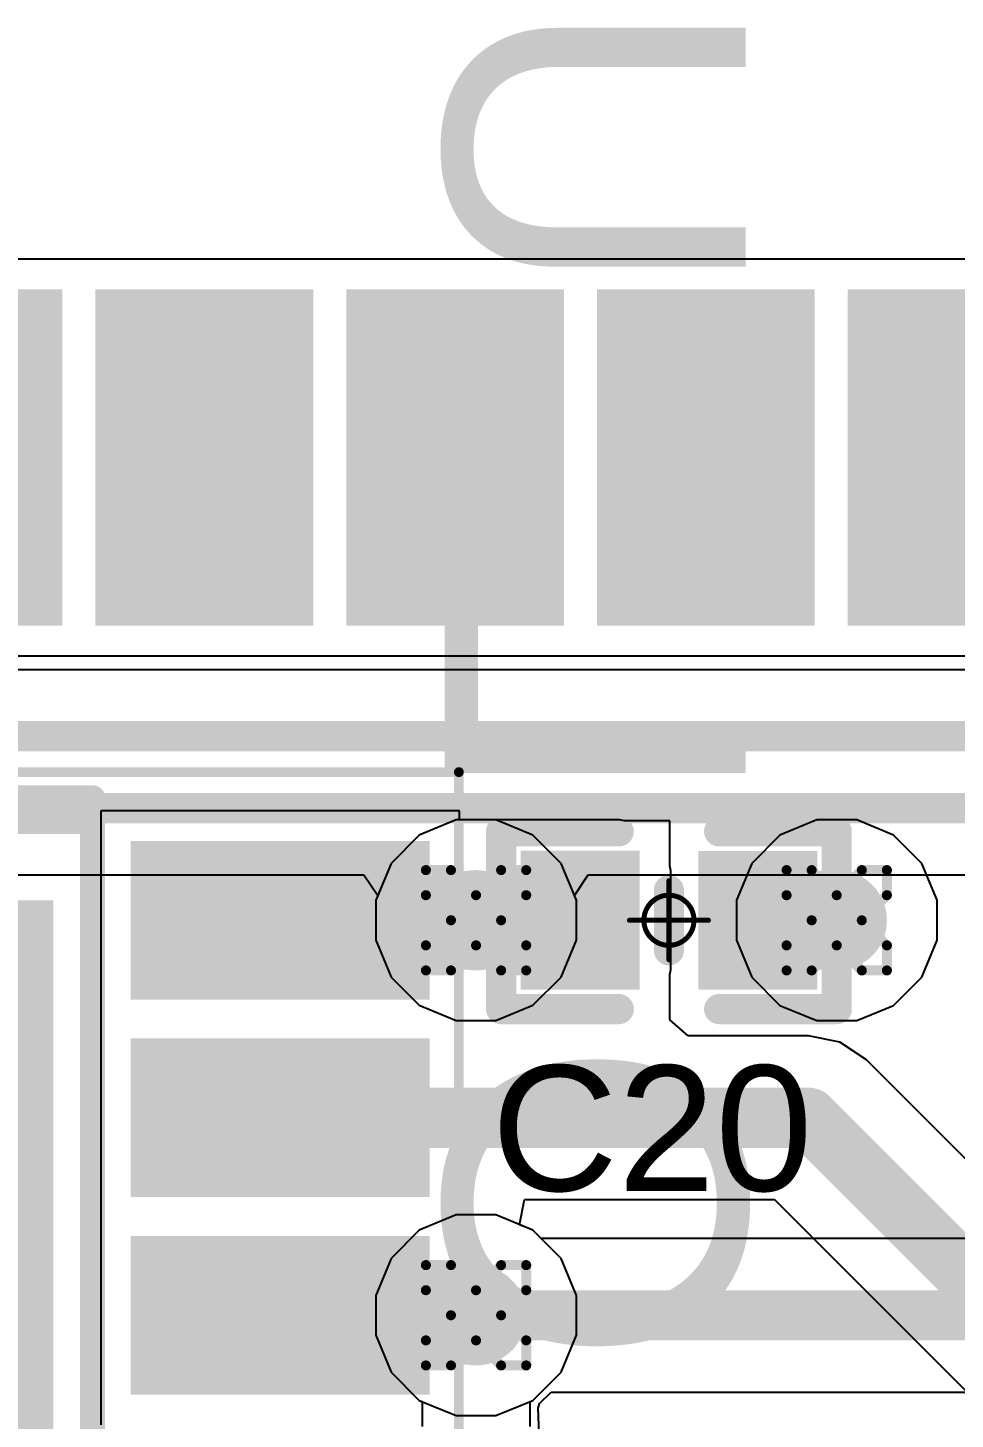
# Model space of a CAD drawing. Header units: inches. Extents: x -13 to 356, y -4 to 120.
# Drawn here: x 16.12 to 20.82, y 14.47 to 21.51 of the extents above; entities that cross this region are included whole.
import ezdxf

# ---------------------------------------------------------------- set-up
doc = ezdxf.new("R2010")
doc.units = ezdxf.units.IN
for name, color, linetype in [('Bottom Layer', 5, 'Continuous'), ('Bottom Overlay', 54, 'Continuous'), ('Drill Drawing', 1, 'Continuous'), ('GND', 16, 'Continuous'), ('Mechanical 15', 56, 'Continuous'), ('Mechanical 16', 56, 'Continuous'), ('Mechanical 4', 56, 'Continuous'), ('POWER', 76, 'Continuous'), ('Top Layer', 1, 'Continuous'), ('Top Overlay', 2, 'Continuous'), ('Top Paste', 8, 'Continuous'), ('Top Solder', 216, 'Continuous'), ('Via Holes', 16, 'Continuous')]:
    doc.layers.add(name, color=color, linetype=linetype)
doc.styles.add('Arial', font='', dxfattribs={"height": 0.2})
doc.styles.get('Arial').set_extended_font_data('Arial')

# ---------------------------------------------------------------- blocks, each defined once
blk = doc.blocks.new('41_SMD_M______19')
at = {"layer": 'Top Layer'}
for points in [[(8.00000051, -0.82999961), (9.500000049999999, -0.82999961), (9.500000049999999, -1.73000035), (8.00000051, -1.73000035)], [(8.00000051, -2.09999961), (9.500000049999999, -2.09999961), (9.500000049999999, -3.00000035), (8.00000051, -3.00000035)], [(8.00000051, -3.36999961), (9.500000049999999, -3.36999961), (9.500000049999999, -4.270000349999999), (8.00000051, -4.270000349999999)], [(8.00000051, -4.63999961), (9.500000049999999, -4.63999961), (9.500000049999999, -5.54000035), (8.00000051, -5.54000035)], [(8.00000051, -5.90999961), (9.500000049999999, -5.90999961), (9.500000049999999, -6.810000349999999), (8.00000051, -6.810000349999999)]]:
    blk.add_hatch(color=1, dxfattribs=at).paths.add_polyline_path(points)
at = {"layer": 'Top Paste'}
for points in [[(8.00000051, -0.82999961), (9.500000049999999, -0.82999961), (9.500000049999999, -1.73000035), (8.00000051, -1.73000035)], [(8.00000051, -2.09999961), (9.500000049999999, -2.09999961), (9.500000049999999, -3.00000035), (8.00000051, -3.00000035)], [(8.00000051, -3.36999961), (9.500000049999999, -3.36999961), (9.500000049999999, -4.270000349999999), (8.00000051, -4.270000349999999)], [(8.00000051, -4.63999961), (9.500000049999999, -4.63999961), (9.500000049999999, -5.54000035), (8.00000051, -5.54000035)], [(8.00000051, -5.90999961), (9.500000049999999, -5.90999961), (9.500000049999999, -6.810000349999999), (8.00000051, -6.810000349999999)]]:
    blk.add_hatch(color=8, dxfattribs=at).paths.add_polyline_path(points)
at = {"layer": 'Top Solder'}
for points in [[(7.89840051, -0.72839961), (9.601600049999998, -0.72839961), (9.601600049999998, -1.83160035), (7.89840051, -1.83160035)], [(7.89840051, -1.99839961), (9.601600049999998, -1.99839961), (9.601600049999998, -3.10160035), (7.89840051, -3.10160035)], [(7.89840051, -3.268399609999999), (9.601600049999998, -3.268399609999999), (9.601600049999998, -4.37160035), (7.89840051, -4.37160035)], [(7.89840051, -4.53839961), (9.601600049999998, -4.53839961), (9.601600049999998, -5.64160035), (7.89840051, -5.64160035)], [(7.89840051, -5.808399609999999), (9.601600049999998, -5.808399609999999), (9.601600049999998, -6.91160035), (7.89840051, -6.91160035)]]:
    blk.add_hatch(color=216, dxfattribs=at).paths.add_polyline_path(points)
blk = doc.blocks.new('_SOP100P600X160_11N_31')
at = {"layer": 'Top Layer'}
for points in [[(-3.40499954, 2.30000048), (-2.09499962, 2.30000048), (-2.09499962, 1.70000168), (-3.40499954, 1.70000168)], [(2.09499962, 2.30000048), (3.40499954, 2.30000048), (3.40499954, 1.70000168), (2.09499962, 1.70000168)], [(-1.49999954, 1.99999981), (1.49999954, 1.99999981), (1.49999954, -1.99999981), (-1.49999954, -1.99999981)], [(-3.40499954, 1.29999994), (-2.09499962, 1.29999994), (-2.09499962, 0.7000011399999999), (-3.40499954, 0.7000011399999999)], [(2.09499962, 1.29999994), (3.40499954, 1.29999994), (3.40499954, 0.7000011399999999), (2.09499962, 0.7000011399999999)], [(-3.40499954, 0.2999994), (-2.09499962, 0.2999994), (-2.09499962, -0.2999994), (-3.40499954, -0.2999994)], [(2.09499962, 0.2999994), (3.40499954, 0.2999994), (3.40499954, -0.2999994), (2.09499962, -0.2999994)], [(-3.40499954, -0.7000011399999999), (-2.09499962, -0.7000011399999999), (-2.09499962, -1.29999994), (-3.40499954, -1.29999994)], [(2.09499962, -0.7000011399999999), (3.40499954, -0.7000011399999999), (3.40499954, -1.29999994), (2.09499962, -1.29999994)], [(-3.40499954, -1.70000168), (-2.09499962, -1.70000168), (-2.09499962, -2.30000048), (-3.40499954, -2.30000048)], [(2.09499962, -1.70000168), (3.40499954, -1.70000168), (3.40499954, -2.30000048), (2.09499962, -2.30000048)]]:
    blk.add_hatch(color=1, dxfattribs=at).paths.add_polyline_path(points)
at = {"layer": 'Top Paste'}
for points in [[(-3.40499954, 2.30000048), (-2.09499962, 2.30000048), (-2.09499962, 1.70000168), (-3.40499954, 1.70000168)], [(2.09499962, 2.30000048), (3.40499954, 2.30000048), (3.40499954, 1.70000168), (2.09499962, 1.70000168)], [(-1.49999954, 1.99999981), (1.49999954, 1.99999981), (1.49999954, -1.99999981), (-1.49999954, -1.99999981)], [(-3.40499954, 1.29999994), (-2.09499962, 1.29999994), (-2.09499962, 0.7000011399999999), (-3.40499954, 0.7000011399999999)], [(2.09499962, 1.29999994), (3.40499954, 1.29999994), (3.40499954, 0.7000011399999999), (2.09499962, 0.7000011399999999)], [(-3.40499954, 0.2999994), (-2.09499962, 0.2999994), (-2.09499962, -0.2999994), (-3.40499954, -0.2999994)], [(2.09499962, 0.2999994), (3.40499954, 0.2999994), (3.40499954, -0.2999994), (2.09499962, -0.2999994)], [(-3.40499954, -0.7000011399999999), (-2.09499962, -0.7000011399999999), (-2.09499962, -1.29999994), (-3.40499954, -1.29999994)], [(2.09499962, -0.7000011399999999), (3.40499954, -0.7000011399999999), (3.40499954, -1.29999994), (2.09499962, -1.29999994)], [(-3.40499954, -1.70000168), (-2.09499962, -1.70000168), (-2.09499962, -2.30000048), (-3.40499954, -2.30000048)], [(2.09499962, -1.70000168), (3.40499954, -1.70000168), (3.40499954, -2.30000048), (2.09499962, -2.30000048)]]:
    blk.add_hatch(color=8, dxfattribs=at).paths.add_polyline_path(points)
at = {"layer": 'Top Solder'}
for points in [[(-3.506599539999999, 2.40160048), (-1.99339962, 2.40160048), (-1.99339962, 1.59840168), (-3.506599539999999, 1.59840168)], [(1.99339962, 2.40160048), (3.506599539999999, 2.40160048), (3.506599539999999, 1.59840168), (1.99339962, 1.59840168)], [(-1.60159954, 2.10159981), (1.60159954, 2.10159981), (1.60159954, -2.10159981), (-1.60159954, -2.10159981)], [(-3.506599539999999, 1.40159994), (-1.99339962, 1.40159994), (-1.99339962, 0.59840114), (-3.506599539999999, 0.59840114)], [(1.99339962, 1.40159994), (3.506599539999999, 1.40159994), (3.506599539999999, 0.59840114), (1.99339962, 0.59840114)], [(-3.506599539999999, 0.4015993999999999), (-1.99339962, 0.4015993999999999), (-1.99339962, -0.4015993999999999), (-3.506599539999999, -0.4015993999999999)], [(1.99339962, 0.4015993999999999), (3.506599539999999, 0.4015993999999999), (3.506599539999999, -0.4015993999999999), (1.99339962, -0.4015993999999999)], [(-3.506599539999999, -0.59840114), (-1.99339962, -0.59840114), (-1.99339962, -1.40159994), (-3.506599539999999, -1.40159994)], [(1.99339962, -0.59840114), (3.506599539999999, -0.59840114), (3.506599539999999, -1.40159994), (1.99339962, -1.40159994)], [(-3.506599539999999, -1.59840168), (-1.99339962, -1.59840168), (-1.99339962, -2.40160048), (-3.506599539999999, -2.40160048)], [(1.99339962, -1.59840168), (3.506599539999999, -1.59840168), (3.506599539999999, -2.40160048), (1.99339962, -2.40160048)]]:
    blk.add_hatch(color=216, dxfattribs=at).paths.add_polyline_path(points)
at = {"layer": 'Mechanical 16', "const_width": 0.0499999}
for points in [[(-3.654999039999999, 2.74999958), (3.654999039999999, 2.74999958)], [(-3.654999039999999, -2.74999958), (-3.654999039999999, 2.74999958)], [(3.654999039999999, -2.74999958), (3.654999039999999, 2.74999958)], [(-3.654999039999999, -2.74999958), (3.654999039999999, -2.74999958)]]:
    blk.add_lwpolyline(points, dxfattribs=at)
at = {"layer": 'Mechanical 16', "const_width": 0.02499868}
for points in [[(-3.66749838, 2.74999958, 1), (-3.6424997, 2.74999958, 1)], [(-3.66749838, 2.74999958, 1), (-3.6424997, 2.74999958, 1)], [(3.6424997, 2.74999958, 1), (3.66749838, 2.74999958, 1)], [(3.6424997, 2.74999958, 1), (3.66749838, 2.74999958, 1)], [(-3.66749838, -2.74999958, 1), (-3.6424997, -2.74999958, 1)], [(-3.66749838, -2.74999958, 1), (-3.6424997, -2.74999958, 1)], [(3.6424997, -2.74999958, 1), (3.66749838, -2.74999958, 1)], [(3.6424997, -2.74999958, 1), (3.66749838, -2.74999958, 1)]]:
    blk.add_lwpolyline(points, format="xyb", close=True, dxfattribs=at)
at = {"layer": 'Mechanical 4'}
for points, const_width in [([(-3.9599997, 2.59999988, 1), (-4.1599993, 2.59999988, 1)], 0.1999996), ([(-3.9599997, 2.59999988, 1), (-4.1599993, 2.59999988, 1)], 0.1999996), ([(-4.209999199999999, 2.59999988, 1), (-4.1099994, 2.59999988, 1)], 0.0999998), ([(-4.209999199999999, 2.59999988, 1), (-4.1099994, 2.59999988, 1)], 0.0999998), ([(-4.0099996, 2.59999988, 1), (-3.9099998, 2.59999988, 1)], 0.0999998), ([(-4.0099996, 2.59999988, 1), (-3.9099998, 2.59999988, 1)], 0.0999998), ([(-1.83174894, 2.50000008, 1), (-1.76824894, 2.50000008, 1)], 0.0635), ([(-1.83174894, 2.50000008, 1), (-1.76824894, 2.50000008, 1)], 0.0635), ([(-1.83174894, 2.50000008, 1), (-1.76824894, 2.50000008, 1)], 0.0635), ([(-1.83174894, 2.50000008, 1), (-1.76824894, 2.50000008, 1)], 0.0635), ([(1.76824894, 2.50000008, 1), (1.83174894, 2.50000008, 1)], 0.0635), ([(1.76824894, 2.50000008, 1), (1.83174894, 2.50000008, 1)], 0.0635), ([(1.76824894, 2.50000008, 1), (1.83174894, 2.50000008, 1)], 0.0635), ([(1.76824894, 2.50000008, 1), (1.83174894, 2.50000008, 1)], 0.0635), ([(-1.83174894, -2.50000008, 1), (-1.76824894, -2.50000008, 1)], 0.0635), ([(-1.83174894, -2.50000008, 1), (-1.76824894, -2.50000008, 1)], 0.0635), ([(-1.83174894, -2.50000008, 1), (-1.76824894, -2.50000008, 1)], 0.0635), ([(-1.83174894, -2.50000008, 1), (-1.76824894, -2.50000008, 1)], 0.0635), ([(1.76824894, -2.50000008, 1), (1.83174894, -2.50000008, 1)], 0.0635), ([(1.76824894, -2.50000008, 1), (1.83174894, -2.50000008, 1)], 0.0635), ([(1.76824894, -2.50000008, 1), (1.83174894, -2.50000008, 1)], 0.0635), ([(1.76824894, -2.50000008, 1), (1.83174894, -2.50000008, 1)], 0.0635)]:
    blk.add_lwpolyline(points, format="xyb", close=True, dxfattribs=dict(at, const_width=const_width))
at = {"layer": 'Mechanical 4', "const_width": 0.127}
for points in [[(-1.79999894, 2.50000008), (1.79999894, 2.50000008)], [(-1.79999894, -2.50000008), (-1.79999894, 2.50000008)], [(-1.79999894, 2.50000008), (1.79999894, 2.50000008)], [(-1.79999894, -2.50000008), (-1.79999894, 2.50000008)], [(1.79999894, -2.50000008), (1.79999894, 2.50000008)], [(1.79999894, -2.50000008), (1.79999894, 2.50000008)], [(-1.79999894, -2.50000008), (1.79999894, -2.50000008)], [(-1.79999894, -2.50000008), (1.79999894, -2.50000008)]]:
    blk.add_lwpolyline(points, dxfattribs=at)
at = {"layer": 'Top Overlay'}
for points, const_width in [([(-3.9599997, 2.59999988, 1), (-4.1599993, 2.59999988, 1)], 0.1999996), ([(-4.209999199999999, 2.59999988, 1), (-4.1099994, 2.59999988, 1)], 0.0999998), ([(-4.0099996, 2.59999988, 1), (-3.9099998, 2.59999988, 1)], 0.0999998), ([(-1.83174894, 2.61999984, 1), (-1.76824894, 2.61999984, 1)], 0.0635), ([(1.76824894, 2.61999984, 1), (1.83174894, 2.61999984, 1)], 0.0635), ([(-1.83174894, -2.61999984, 1), (-1.76824894, -2.61999984, 1)], 0.0635), ([(1.76824894, -2.61999984, 1), (1.83174894, -2.61999984, 1)], 0.0635)]:
    blk.add_lwpolyline(points, format="xyb", close=True, dxfattribs=dict(at, const_width=const_width))
at = {"layer": 'Top Overlay', "const_width": 0.127}
for points in [[(-1.79999894, 2.61999984), (1.79999894, 2.61999984)], [(-1.79999894, -2.61999984), (1.79999894, -2.61999984)]]:
    blk.add_lwpolyline(points, dxfattribs=at)
at = {"layer": 'Top Paste'}
for p, q in [((-0.75000104, -1.00000054), (-0.75000104, 1.00000054)), ((-0.75000104, 1.00000054), (0.75000104, 1.00000054)), ((0.75000104, 1.00000054), (0.75000104, -1.00000054)), ((0.75000104, -1.00000054), (-0.75000104, -1.00000054))]:
    blk.add_line(p, q, dxfattribs=at)
blk = doc.blocks.new('C_0402_L_59')
at = {"layer": 'Top Layer'}
for points in [[(-0.6499986999999999, 0.2499995), (-0.2499995, 0.2499995), (-0.2499995, -0.2499995), (-0.6499986999999999, -0.2499995)], [(0.24991822, 0.24991822), (0.64991742, 0.24991822), (0.64991742, -0.25008078), (0.24991822, -0.25008078)]]:
    blk.add_hatch(color=1, dxfattribs=at).paths.add_polyline_path(points)
at = {"layer": 'Top Paste'}
for points in [[(-0.6499986999999999, 0.2499995), (-0.2499995, 0.2499995), (-0.2499995, -0.2499995), (-0.6499986999999999, -0.2499995)], [(0.24991822, 0.24991822), (0.64991742, 0.24991822), (0.64991742, -0.25008078), (0.24991822, -0.25008078)]]:
    blk.add_hatch(color=8, dxfattribs=at).paths.add_polyline_path(points)
at = {"layer": 'Top Solder'}
for points in [[(-0.7515987, 0.3515995), (-0.1483995, 0.3515995), (-0.1483995, -0.3515995), (-0.7515987, -0.3515995)], [(0.14831822, 0.35151822), (0.75151742, 0.35151822), (0.75151742, -0.35168078), (0.14831822, -0.35168078)]]:
    blk.add_hatch(color=216, dxfattribs=at).paths.add_polyline_path(points)
at = {"layer": 'Mechanical 15', "const_width": 0.0254}
for points in [[(0, -0.1999996), (0, 0.1999996)], [(-0.1999996, 0), (0.1999996, 0)]]:
    blk.add_lwpolyline(points, dxfattribs=at)
at = {"layer": 'Mechanical 15'}
for points, const_width in [([(-0.00635, 0.1999996, 1), (0.00635, 0.1999996, 1)], 0.0127), ([(0.127, 0, 1), (-0.127, 0, 1)], 0.0254), ([(-0.2063496, 0, 1), (-0.1936496, 0, 1)], 0.0127), ([(-0.13335, 0, 1), (-0.12065, 0, 1)], 0.0127), ([(0.12065, 0, 1), (0.13335, 0, 1)], 0.0127), ([(0.1936496, 0, 1), (0.2063496, 0, 1)], 0.0127), ([(-0.00635, -0.1999996, 1), (0.00635, -0.1999996, 1)], 0.0127)]:
    blk.add_lwpolyline(points, format="xyb", close=True, dxfattribs=dict(at, const_width=const_width))
at = {"layer": 'Top Overlay', "const_width": 0.1524}
for points in [[(-0.84991956, 0.44991782), (-0.254, 0.44991782)], [(-0.84991956, -0.44991782), (-0.84991956, 0.44991782)], [(0.254, 0.44991782), (0.84991956, 0.44991782)], [(0.84991956, -0.45008038), (0.84991956, 0.44991782)], [(0, -0.1524), (0, 0.1524)], [(-0.84991956, -0.44991782), (-0.254, -0.44991782)], [(-0.84991956, -0.44991782), (-0.8497569999999999, -0.45008038)], [(0.254, -0.44991782), (0.84991956, -0.44991782)]]:
    blk.add_lwpolyline(points, dxfattribs=at)
at = {"layer": 'Top Overlay', "const_width": 0.0762}
for points in [[(-0.8880195599999998, 0.44991782, 1), (-0.81181956, 0.44991782, 1)], [(-0.8880195599999998, 0.44991782, 1), (-0.81181956, 0.44991782, 1)], [(-0.2921, 0.44991782, 1), (-0.2159, 0.44991782, 1)], [(0.2159, 0.44991782, 1), (0.2921, 0.44991782, 1)], [(0.81181956, 0.44991782, 1), (0.8880195599999998, 0.44991782, 1)], [(0.81181956, 0.44991782, 1), (0.8880195599999998, 0.44991782, 1)], [(-0.0381, 0.1524, 1), (0.0381, 0.1524, 1)], [(-0.0381, -0.1524, 1), (0.0381, -0.1524, 1)], [(-0.8880195599999998, -0.44991782, 1), (-0.81181956, -0.44991782, 1)], [(-0.8880195599999998, -0.44991782, 1), (-0.81181956, -0.44991782, 1)], [(-0.8880195599999998, -0.44991782, 1), (-0.81181956, -0.44991782, 1)], [(-0.8878569999999999, -0.45008038, 1), (-0.8116569999999999, -0.45008038, 1)], [(-0.2921, -0.44991782, 1), (-0.2159, -0.44991782, 1)], [(0.2159, -0.44991782, 1), (0.2921, -0.44991782, 1)], [(0.81181956, -0.44991782, 1), (0.8880195599999998, -0.44991782, 1)], [(0.81181956, -0.45008038, 1), (0.8880195599999998, -0.45008038, 1)]]:
    blk.add_lwpolyline(points, format="xyb", close=True, dxfattribs=at)

msp = doc.modelspace()

# ---------------------------------------------------------------- hatches: boundary and pattern name
at = {"layer": 'Bottom Layer'}
h = msp.add_hatch(color=5, dxfattribs=at)
edge = h.paths.add_edge_path()
edge.add_arc((18.39406786, 16.99400208), 0.254, 0, 360)
h = msp.add_hatch(color=5, dxfattribs=at)
edge = h.paths.add_edge_path()
edge.add_arc((20.2208257, 16.9939208), 0.254, 0, 360)
h = msp.add_hatch(color=5, dxfattribs=at)
edge = h.paths.add_edge_path()
edge.add_arc((18.39406786, 14.994001), 0.254, 0, 360)
at = {"layer": 'GND'}
h = msp.add_hatch(color=16, dxfattribs=at)
edge = h.paths.add_edge_path()
edge.add_arc((18.39406786, 16.99400208), 0.254, 0, 360)
h = msp.add_hatch(color=16, dxfattribs=at)
edge = h.paths.add_edge_path()
edge.add_arc((20.2208257, 16.9939208), 0.254, 0, 360)
h = msp.add_hatch(color=16, dxfattribs=at)
edge = h.paths.add_edge_path()
edge.add_arc((18.39406786, 14.994001), 0.254, 0, 360)
at = {"layer": 'POWER'}
h = msp.add_hatch(color=76, dxfattribs=at)
edge = h.paths.add_edge_path()
edge.add_arc((18.39406786, 16.99400208), 0.254, 0, 360)
h = msp.add_hatch(color=76, dxfattribs=at)
edge = h.paths.add_edge_path()
edge.add_arc((20.2208257, 16.9939208), 0.254, 0, 360)
h = msp.add_hatch(color=76, dxfattribs=at)
edge = h.paths.add_edge_path()
edge.add_arc((18.39406786, 14.994001), 0.254, 0, 360)
at = {"layer": 'Top Layer'}
for points in [[(17.40202768, 16.74400258), (19.12098792, 16.74400258), (19.12098792, 17.24400158), (17.40202768, 17.24400158)], [(19.62090818, 17.24391776), (19.62090818, 16.74391876), (20.2208257, 16.74391876), (20.2208257, 17.24391776)], [(17.40202768, 15.24399796), (17.40202768, 14.74399896), (18.39406532, 14.74399896), (18.39406532, 15.24399796)]]:
    msp.add_hatch(color=1, dxfattribs=at).paths.add_polyline_path(points)
h = msp.add_hatch(color=1, dxfattribs=at)
edge = h.paths.add_edge_path()
edge.add_arc((18.39406786, 16.99400208), 0.254, 0, 360)
h = msp.add_hatch(color=1, dxfattribs=at)
edge = h.paths.add_edge_path()
edge.add_arc((20.2208257, 16.9939208), 0.254, 0, 360)
h = msp.add_hatch(color=1, dxfattribs=at)
edge = h.paths.add_edge_path()
edge.add_arc((18.39406786, 14.994001), 0.254, 0, 360)
at = {"layer": 'Via Holes'}
h = msp.add_hatch(color=7, dxfattribs=at)
edge = h.paths.add_edge_path()
edge.add_arc((18.39406786, 16.99400208), 0.127, 0, 360)
h = msp.add_hatch(color=7, dxfattribs=at)
edge = h.paths.add_edge_path()
edge.add_arc((20.2208257, 16.9939208), 0.127, 0, 360)
h = msp.add_hatch(color=7, dxfattribs=at)
edge = h.paths.add_edge_path()
edge.add_arc((18.39406786, 14.994001), 0.127, 0, 360)

# ---------------------------------------------------------------- linework, layer by layer
at = {"layer": 'Bottom Layer'}
for p, q in [((18.29302158, 17.50200208), (18.10630872, 17.42466416)), ((18.49511414, 17.50200208), (18.29302158, 17.50200208)), ((18.681827, 17.42466416), (18.49511414, 17.50200208)), ((18.10630872, 17.42466416), (17.96340578, 17.28176122)), ((18.82472994, 17.28176122), (18.681827, 17.42466416)), ((17.96340578, 17.28176122), (17.88606786, 17.09504836)), ((18.90206786, 17.09504836), (18.82472994, 17.28176122)), ((17.88606786, 17.09504836), (17.88606786, 16.8929558)), ((18.90206786, 16.8929558), (18.90206786, 17.09504836)), ((17.88606786, 16.8929558), (17.96340578, 16.70624294)), ((18.82472994, 16.70624294), (18.90206786, 16.8929558)), ((17.96340578, 16.70624294), (18.10630872, 16.56334)), ((18.681827, 16.56334), (18.82472994, 16.70624294)), ((18.10630872, 16.56334), (18.29302158, 16.48600208)), ((18.49511414, 16.48600208), (18.681827, 16.56334)), ((18.29302158, 16.48600208), (18.49511414, 16.48600208)), ((18.29302158, 15.502001), (18.10630872, 15.42466308)), ((18.49511414, 15.502001), (18.29302158, 15.502001)), ((18.681827, 15.42466308), (18.49511414, 15.502001)), ((18.10630872, 15.42466308), (17.96340578, 15.28176014)), ((18.72402402, 15.38246606), (18.681827, 15.42466308)), ((21.4312754, 15.38246606), (18.72402402, 15.38246606)), ((17.96340578, 15.28176014), (17.88606786, 15.09504728)), ((17.88606786, 15.09504728), (17.88606786, 14.89295472)), ((17.88606786, 14.89295472), (17.96340578, 14.70624186)), ((17.96340578, 14.70624186), (18.10630872, 14.56333892)), ((18.71523308, 14.54783476), (18.77483926, 14.60553594)), ((18.77483926, 14.60553594), (21.59218186, 14.60553594)), ((18.10630872, 14.56333892), (18.12040318, 14.557502)), ((18.12040318, 14.557502), (18.12040318, 14.43049946)), ((18.70858082, 14.52330852), (18.71523308, 14.54783476)), ((18.71293692, 14.39355262), (18.70858082, 14.52330852))]:
    msp.add_line(p, q, dxfattribs=at)
at = {"layer": 'Bottom Layer', "const_width": 0.254}
msp.add_lwpolyline([(18.39406786, 14.994001), (21.59218186, 14.994001)], dxfattribs=at)
at = {"layer": 'Bottom Layer', "const_width": 0.127}
msp.add_lwpolyline([(18.33056786, 14.994001, 1), (18.45756786, 14.994001, 1)], format="xyb", close=True, dxfattribs=at)
at = {"layer": 'Drill Drawing', "const_width": 0.0508}
for points in [[(18.14006786, 17.12100208), (18.14006786, 17.24800208)], [(18.14006786, 17.24800208), (18.26706786, 17.24800208)], [(18.26706786, 17.24800208), (18.39406786, 17.12100208)], [(18.39406786, 17.12100208), (18.52106786, 17.24800208)], [(18.52106786, 17.24800208), (18.64806786, 17.24800208)], [(18.64806786, 17.12100208), (18.64806786, 17.24800208)], [(19.9668257, 17.1209208), (19.9668257, 17.2479208)], [(19.9668257, 17.2479208), (20.0938257, 17.2479208)], [(20.0938257, 17.2479208), (20.2208257, 17.1209208)], [(20.2208257, 17.1209208), (20.3478257, 17.2479208)], [(20.3478257, 17.2479208), (20.4748257, 17.2479208)], [(20.4748257, 17.1209208), (20.4748257, 17.2479208)], [(18.14006786, 17.12100208), (18.26706786, 16.99400208)], [(18.52106786, 16.99400208), (18.64806786, 17.12100208)], [(19.9668257, 17.1209208), (20.0938257, 16.9939208)], [(20.3478257, 16.9939208), (20.4748257, 17.1209208)], [(18.14006786, 16.86700208), (18.26706786, 16.99400208)], [(18.52106786, 16.99400208), (18.64806786, 16.86700208)], [(19.9668257, 16.8669208), (20.0938257, 16.9939208)], [(20.3478257, 16.9939208), (20.4748257, 16.8669208)], [(18.14006786, 16.74000208), (18.14006786, 16.86700208)], [(18.26706786, 16.74000208), (18.39406786, 16.86700208)], [(18.39406786, 16.86700208), (18.52106786, 16.74000208)], [(18.64806786, 16.74000208), (18.64806786, 16.86700208)], [(19.9668257, 16.7399208), (19.9668257, 16.8669208)], [(20.0938257, 16.7399208), (20.2208257, 16.8669208)], [(20.2208257, 16.8669208), (20.3478257, 16.7399208)], [(20.4748257, 16.7399208), (20.4748257, 16.8669208)], [(18.14006786, 16.74000208), (18.26706786, 16.74000208)], [(18.52106786, 16.74000208), (18.64806786, 16.74000208)], [(19.9668257, 16.7399208), (20.0938257, 16.7399208)], [(20.3478257, 16.7399208), (20.4748257, 16.7399208)], [(18.14006786, 15.121001), (18.14006786, 15.248001)], [(18.14006786, 15.248001), (18.26706786, 15.248001)], [(18.26706786, 15.248001), (18.39406786, 15.121001)], [(18.39406786, 15.121001), (18.52106786, 15.248001)], [(18.52106786, 15.248001), (18.64806786, 15.248001)], [(18.64806786, 15.121001), (18.64806786, 15.248001)], [(18.14006786, 15.121001), (18.26706786, 14.994001)], [(18.52106786, 14.994001), (18.64806786, 15.121001)], [(18.14006786, 14.867001), (18.26706786, 14.994001)], [(18.52106786, 14.994001), (18.64806786, 14.867001)], [(18.14006786, 14.740001), (18.14006786, 14.867001)], [(18.26706786, 14.740001), (18.39406786, 14.867001)], [(18.39406786, 14.867001), (18.52106786, 14.740001)], [(18.64806786, 14.740001), (18.64806786, 14.867001)], [(18.14006786, 14.740001), (18.26706786, 14.740001)], [(18.52106786, 14.740001), (18.64806786, 14.740001)]]:
    msp.add_lwpolyline(points, dxfattribs=at)
at = {"layer": 'Drill Drawing', "const_width": 0.0254}
for points in [[(18.12736786, 17.24800208, 1), (18.15276786, 17.24800208, 1)], [(18.12736786, 17.24800208, 1), (18.15276786, 17.24800208, 1)], [(18.25436786, 17.24800208, 1), (18.27976786, 17.24800208, 1)], [(18.25436786, 17.24800208, 1), (18.27976786, 17.24800208, 1)], [(18.50836786, 17.24800208, 1), (18.53376786, 17.24800208, 1)], [(18.50836786, 17.24800208, 1), (18.53376786, 17.24800208, 1)], [(18.63536786, 17.24800208, 1), (18.66076786, 17.24800208, 1)], [(18.63536786, 17.24800208, 1), (18.66076786, 17.24800208, 1)], [(19.9541257, 17.2479208, 1), (19.9795257, 17.2479208, 1)], [(19.9541257, 17.2479208, 1), (19.9795257, 17.2479208, 1)], [(20.0811257, 17.2479208, 1), (20.1065257, 17.2479208, 1)], [(20.0811257, 17.2479208, 1), (20.1065257, 17.2479208, 1)], [(20.3351257, 17.2479208, 1), (20.3605257, 17.2479208, 1)], [(20.3351257, 17.2479208, 1), (20.3605257, 17.2479208, 1)], [(20.4621257, 17.2479208, 1), (20.4875257, 17.2479208, 1)], [(20.4621257, 17.2479208, 1), (20.4875257, 17.2479208, 1)], [(18.12736786, 17.12100208, 1), (18.15276786, 17.12100208, 1)], [(18.12736786, 17.12100208, 1), (18.15276786, 17.12100208, 1)], [(18.38136786, 17.12100208, 1), (18.40676786, 17.12100208, 1)], [(18.38136786, 17.12100208, 1), (18.40676786, 17.12100208, 1)], [(18.63536786, 17.12100208, 1), (18.66076786, 17.12100208, 1)], [(18.63536786, 17.12100208, 1), (18.66076786, 17.12100208, 1)], [(19.9541257, 17.1209208, 1), (19.9795257, 17.1209208, 1)], [(19.9541257, 17.1209208, 1), (19.9795257, 17.1209208, 1)], [(20.2081257, 17.1209208, 1), (20.2335257, 17.1209208, 1)], [(20.2081257, 17.1209208, 1), (20.2335257, 17.1209208, 1)], [(20.4621257, 17.1209208, 1), (20.4875257, 17.1209208, 1)], [(20.4621257, 17.1209208, 1), (20.4875257, 17.1209208, 1)], [(18.25436786, 16.99400208, 1), (18.27976786, 16.99400208, 1)], [(18.25436786, 16.99400208, 1), (18.27976786, 16.99400208, 1)], [(18.50836786, 16.99400208, 1), (18.53376786, 16.99400208, 1)], [(18.50836786, 16.99400208, 1), (18.53376786, 16.99400208, 1)], [(20.0811257, 16.9939208, 1), (20.1065257, 16.9939208, 1)], [(20.0811257, 16.9939208, 1), (20.1065257, 16.9939208, 1)], [(20.3351257, 16.9939208, 1), (20.3605257, 16.9939208, 1)], [(20.3351257, 16.9939208, 1), (20.3605257, 16.9939208, 1)], [(18.12736786, 16.86700208, 1), (18.15276786, 16.86700208, 1)], [(18.12736786, 16.86700208, 1), (18.15276786, 16.86700208, 1)], [(18.38136786, 16.86700208, 1), (18.40676786, 16.86700208, 1)], [(18.38136786, 16.86700208, 1), (18.40676786, 16.86700208, 1)], [(18.63536786, 16.86700208, 1), (18.66076786, 16.86700208, 1)], [(18.63536786, 16.86700208, 1), (18.66076786, 16.86700208, 1)], [(19.9541257, 16.8669208, 1), (19.9795257, 16.8669208, 1)], [(19.9541257, 16.8669208, 1), (19.9795257, 16.8669208, 1)], [(20.2081257, 16.8669208, 1), (20.2335257, 16.8669208, 1)], [(20.2081257, 16.8669208, 1), (20.2335257, 16.8669208, 1)], [(20.4621257, 16.8669208, 1), (20.4875257, 16.8669208, 1)], [(20.4621257, 16.8669208, 1), (20.4875257, 16.8669208, 1)], [(18.12736786, 16.74000208, 1), (18.15276786, 16.74000208, 1)], [(18.12736786, 16.74000208, 1), (18.15276786, 16.74000208, 1)], [(18.25436786, 16.74000208, 1), (18.27976786, 16.74000208, 1)], [(18.25436786, 16.74000208, 1), (18.27976786, 16.74000208, 1)], [(18.50836786, 16.74000208, 1), (18.53376786, 16.74000208, 1)], [(18.50836786, 16.74000208, 1), (18.53376786, 16.74000208, 1)], [(18.63536786, 16.74000208, 1), (18.66076786, 16.74000208, 1)], [(18.63536786, 16.74000208, 1), (18.66076786, 16.74000208, 1)], [(19.9541257, 16.7399208, 1), (19.9795257, 16.7399208, 1)], [(19.9541257, 16.7399208, 1), (19.9795257, 16.7399208, 1)], [(20.0811257, 16.7399208, 1), (20.1065257, 16.7399208, 1)], [(20.0811257, 16.7399208, 1), (20.1065257, 16.7399208, 1)], [(20.3351257, 16.7399208, 1), (20.3605257, 16.7399208, 1)], [(20.3351257, 16.7399208, 1), (20.3605257, 16.7399208, 1)], [(20.4621257, 16.7399208, 1), (20.4875257, 16.7399208, 1)], [(20.4621257, 16.7399208, 1), (20.4875257, 16.7399208, 1)], [(18.12736786, 15.248001, 1), (18.15276786, 15.248001, 1)], [(18.12736786, 15.248001, 1), (18.15276786, 15.248001, 1)], [(18.25436786, 15.248001, 1), (18.27976786, 15.248001, 1)], [(18.25436786, 15.248001, 1), (18.27976786, 15.248001, 1)], [(18.50836786, 15.248001, 1), (18.53376786, 15.248001, 1)], [(18.50836786, 15.248001, 1), (18.53376786, 15.248001, 1)], [(18.63536786, 15.248001, 1), (18.66076786, 15.248001, 1)], [(18.63536786, 15.248001, 1), (18.66076786, 15.248001, 1)], [(18.12736786, 15.121001, 1), (18.15276786, 15.121001, 1)], [(18.12736786, 15.121001, 1), (18.15276786, 15.121001, 1)], [(18.38136786, 15.121001, 1), (18.40676786, 15.121001, 1)], [(18.38136786, 15.121001, 1), (18.40676786, 15.121001, 1)], [(18.63536786, 15.121001, 1), (18.66076786, 15.121001, 1)], [(18.63536786, 15.121001, 1), (18.66076786, 15.121001, 1)], [(18.25436786, 14.994001, 1), (18.27976786, 14.994001, 1)], [(18.25436786, 14.994001, 1), (18.27976786, 14.994001, 1)], [(18.50836786, 14.994001, 1), (18.53376786, 14.994001, 1)], [(18.50836786, 14.994001, 1), (18.53376786, 14.994001, 1)], [(18.12736786, 14.867001, 1), (18.15276786, 14.867001, 1)], [(18.12736786, 14.867001, 1), (18.15276786, 14.867001, 1)], [(18.38136786, 14.867001, 1), (18.40676786, 14.867001, 1)], [(18.38136786, 14.867001, 1), (18.40676786, 14.867001, 1)], [(18.63536786, 14.867001, 1), (18.66076786, 14.867001, 1)], [(18.63536786, 14.867001, 1), (18.66076786, 14.867001, 1)], [(18.12736786, 14.740001, 1), (18.15276786, 14.740001, 1)], [(18.12736786, 14.740001, 1), (18.15276786, 14.740001, 1)], [(18.25436786, 14.740001, 1), (18.27976786, 14.740001, 1)], [(18.25436786, 14.740001, 1), (18.27976786, 14.740001, 1)], [(18.50836786, 14.740001, 1), (18.53376786, 14.740001, 1)], [(18.50836786, 14.740001, 1), (18.53376786, 14.740001, 1)], [(18.63536786, 14.740001, 1), (18.66076786, 14.740001, 1)], [(18.63536786, 14.740001, 1), (18.66076786, 14.740001, 1)]]:
    msp.add_lwpolyline(points, format="xyb", close=True, dxfattribs=at)
at = {"layer": 'GND'}
for p, q in [((21.6015824, 18.26255428), (10.31666212, 18.26255428)), ((11.00839048, 17.22478648), (17.82550918, 17.22478648)), ((17.82550918, 17.22478648), (17.89606784, 17.11918852)), ((18.89206788, 17.11918852), (18.96262654, 17.22478648)), ((18.96262654, 17.22478648), (22.7212779, 17.22478648)), ((17.89606784, 17.11918852), (17.88606786, 17.09504836)), ((18.90206786, 17.09504836), (18.89206788, 17.11918852)), ((17.88606786, 17.09504836), (17.88606786, 16.8929558)), ((18.90206786, 16.8929558), (18.90206786, 17.09504836)), ((17.88606786, 16.8929558), (17.96340578, 16.70624294)), ((18.82472994, 16.70624294), (18.90206786, 16.8929558)), ((17.96340578, 16.70624294), (18.10630872, 16.56334)), ((18.681827, 16.56334), (18.82472994, 16.70624294)), ((18.10630872, 16.56334), (18.29302158, 16.48600208)), ((18.49511414, 16.48600208), (18.681827, 16.56334)), ((18.29302158, 16.48600208), (18.49511414, 16.48600208)), ((18.29302158, 15.502001), (18.10630872, 15.42466308)), ((18.49511414, 15.502001), (18.29302158, 15.502001)), ((18.681827, 15.42466308), (18.49511414, 15.502001)), ((18.10630872, 15.42466308), (17.96340578, 15.28176014)), ((18.82472994, 15.28176014), (18.681827, 15.42466308)), ((17.96340578, 15.28176014), (17.88606786, 15.09504728)), ((18.90206786, 15.09504728), (18.82472994, 15.28176014)), ((17.88606786, 15.09504728), (17.88606786, 14.89295472)), ((18.90206786, 14.89295472), (18.90206786, 15.09504728)), ((17.88606786, 14.89295472), (17.96340578, 14.70624186)), ((18.82472994, 14.70624186), (18.90206786, 14.89295472)), ((17.96340578, 14.70624186), (18.10630872, 14.56333892)), ((18.681827, 14.56333892), (18.82472994, 14.70624186)), ((18.10630872, 14.56333892), (18.12040318, 14.557502)), ((18.12040318, 14.557502), (18.12040318, 14.43049946)), ((18.66773254, 14.557502), (18.681827, 14.56333892)), ((18.66773254, 14.43049946), (18.66773254, 14.557502))]:
    msp.add_line(p, q, dxfattribs=at)
at = {"layer": 'GND', "const_width": 0.1524}
for points in [[(10.31666212, 17.9258849), (21.81570694, 17.9258849)], [(10.4656255, 17.56145586), (22.7212779, 17.56145586)]]:
    msp.add_lwpolyline(points, dxfattribs=at)
at = {"layer": 'POWER'}
for p, q in [((20.11977942, 17.5019208), (19.93306656, 17.42458288)), ((20.32187198, 17.5019208), (20.11977942, 17.5019208)), ((20.50858484, 17.42458288), (20.32187198, 17.5019208)), ((19.93306656, 17.42458288), (19.79016362, 17.28167994)), ((20.65148778, 17.28167994), (20.50858484, 17.42458288)), ((19.79016362, 17.28167994), (19.7128257, 17.09496708)), ((20.7288257, 17.09496708), (20.65148778, 17.28167994)), ((19.7128257, 17.09496708), (19.7128257, 16.89287452)), ((20.7288257, 16.89287452), (20.7288257, 17.09496708)), ((19.7128257, 16.89287452), (19.79016362, 16.70616166)), ((20.65148778, 16.70616166), (20.7288257, 16.89287452)), ((19.79016362, 16.70616166), (19.93306656, 16.56325872)), ((20.50858484, 16.56325872), (20.65148778, 16.70616166)), ((19.93306656, 16.56325872), (20.11977942, 16.4859208)), ((20.32187198, 16.4859208), (20.50858484, 16.56325872)), ((20.11977942, 16.4859208), (20.32187198, 16.4859208)), ((18.29302158, 15.502001), (18.10630872, 15.42466308)), ((18.49511414, 15.502001), (18.29302158, 15.502001)), ((18.681827, 15.42466308), (18.49511414, 15.502001)), ((18.10630872, 15.42466308), (17.96340578, 15.28176014)), ((18.82472994, 15.28176014), (18.681827, 15.42466308)), ((17.96340578, 15.28176014), (17.88606786, 15.09504728)), ((18.90206786, 15.09504728), (18.82472994, 15.28176014)), ((17.88606786, 15.09504728), (17.88606786, 14.89295472)), ((18.90206786, 14.89295472), (18.90206786, 15.09504728)), ((17.88606786, 14.89295472), (17.96340578, 14.70624186)), ((18.82472994, 14.70624186), (18.90206786, 14.89295472)), ((17.96340578, 14.70624186), (18.10630872, 14.56333892)), ((18.681827, 14.56333892), (18.82472994, 14.70624186)), ((18.10630872, 14.56333892), (18.29302158, 14.486001)), ((18.49511414, 14.486001), (18.681827, 14.56333892)), ((18.29302158, 14.486001), (18.49511414, 14.486001))]:
    msp.add_line(p, q, dxfattribs=at)
at = {"layer": 'Top Layer'}
for p, q in [((30.4219991, 20.34099818), (14.33745926, 20.34099818)), ((13.7740009, 18.33300118), (21.60060704, 18.33300118)), ((18.31102764, 17.54800148), (16.49302772, 17.54800148)), ((16.49302772, 17.54800148), (16.49302772, 16.44000268)), ((18.31102764, 17.50297744), (18.31102764, 17.54800148)), ((19.12098792, 17.50297744), (18.31102764, 17.50297744)), ((19.14600438, 17.49800158), (19.12098792, 17.50297744)), ((19.37498792, 17.49800158), (19.14600438, 17.49800158)), ((19.37498792, 17.26901804), (19.37498792, 17.49800158)), ((19.37996378, 17.24400158), (19.37498792, 17.26901804)), ((19.37996378, 16.74400258), (19.37996378, 17.24400158)), ((19.37498792, 16.71898612), (19.37996378, 16.74400258)), ((19.37498792, 16.49000512), (19.37498792, 16.71898612)), ((19.4681729, 16.40836444), (19.37498792, 16.49000512)), ((16.49302772, 16.44000268), (16.49302772, 15.44000214)), ((20.07801928, 16.40836444), (19.4681729, 16.40836444)), ((20.23658894, 16.37682272), (20.07801928, 16.40836444)), ((20.37101844, 16.2870007), (20.23658894, 16.37682272)), ((21.47096036, 15.18705878), (20.37101844, 16.2870007)), ((18.6142884, 15.45263864), (18.63955124, 15.57963864)), ((18.63955124, 15.57963864), (19.90638386, 15.57963864)), ((19.90638386, 15.57963864), (21.06398124, 14.42204126)), ((16.49302772, 15.44000214), (16.49302772, 14.4400016)), ((18.681827, 15.42466308), (18.6142884, 15.45263864)), ((18.82472994, 15.28176014), (18.681827, 15.42466308)), ((18.90206786, 15.09504728), (18.82472994, 15.28176014)), ((18.90206786, 14.89295472), (18.90206786, 15.09504728)), ((18.82472994, 14.70624186), (18.90206786, 14.89295472)), ((18.681827, 14.56333892), (18.82472994, 14.70624186)), ((18.66773254, 14.557502), (18.681827, 14.56333892)), ((18.66773254, 14.43049946), (18.66773254, 14.557502))]:
    msp.add_line(p, q, dxfattribs=at)
at = {"layer": 'Top Layer', "const_width": 0.3048}
for points in [[(17.40202768, 15.99400154), (20.07801928, 15.99400154)], [(20.07801928, 15.99400154), (21.3569804, 14.71504042)]]:
    msp.add_lwpolyline(points, dxfattribs=at)
at = {"layer": 'Top Layer', "const_width": 0.1524}
for points in [[(17.32582768, 15.99400154, 1), (17.47822768, 15.99400154, 1)], [(20.00181928, 15.99400154, 1), (20.15421928, 15.99400154, 1)], [(20.00181928, 15.99400154, 1), (20.15421928, 15.99400154, 1)]]:
    msp.add_lwpolyline(points, format="xyb", close=True, dxfattribs=at)

# ---------------------------------------------------------------- block references
at = {"rotation": 270}
msp.add_blockref('41_SMD_M______19', (22.10799998, 28.08699996), dxfattribs=at)
for name, p in [('_SOP100P600X160_11N_31', (14.6520281, 14.994001)), ('C_0402_L_59', (19.37098742, 16.99400208))]:
    msp.add_blockref(name, p)

# ---------------------------------------------------------------- texts
at = {"layer": 'Bottom Overlay', "style": 'Arial', "text_generation_flag": 2}
for s, p in [('U', (18.23562774, 20.13935012)), ('L', (18.23562774, 17.56477818)), ('O', (18.23563028, 14.73620878))]:
    msp.add_text(s, height=1.524, rotation=270, dxfattribs=at).set_placement(p)
at = {"layer": 'Top Overlay', "style": 'Arial'}
msp.add_text('C20', height=0.635, dxfattribs=at).set_placement((18.47167756, 15.62405562))

doc.saveas('drawing.dxf')
